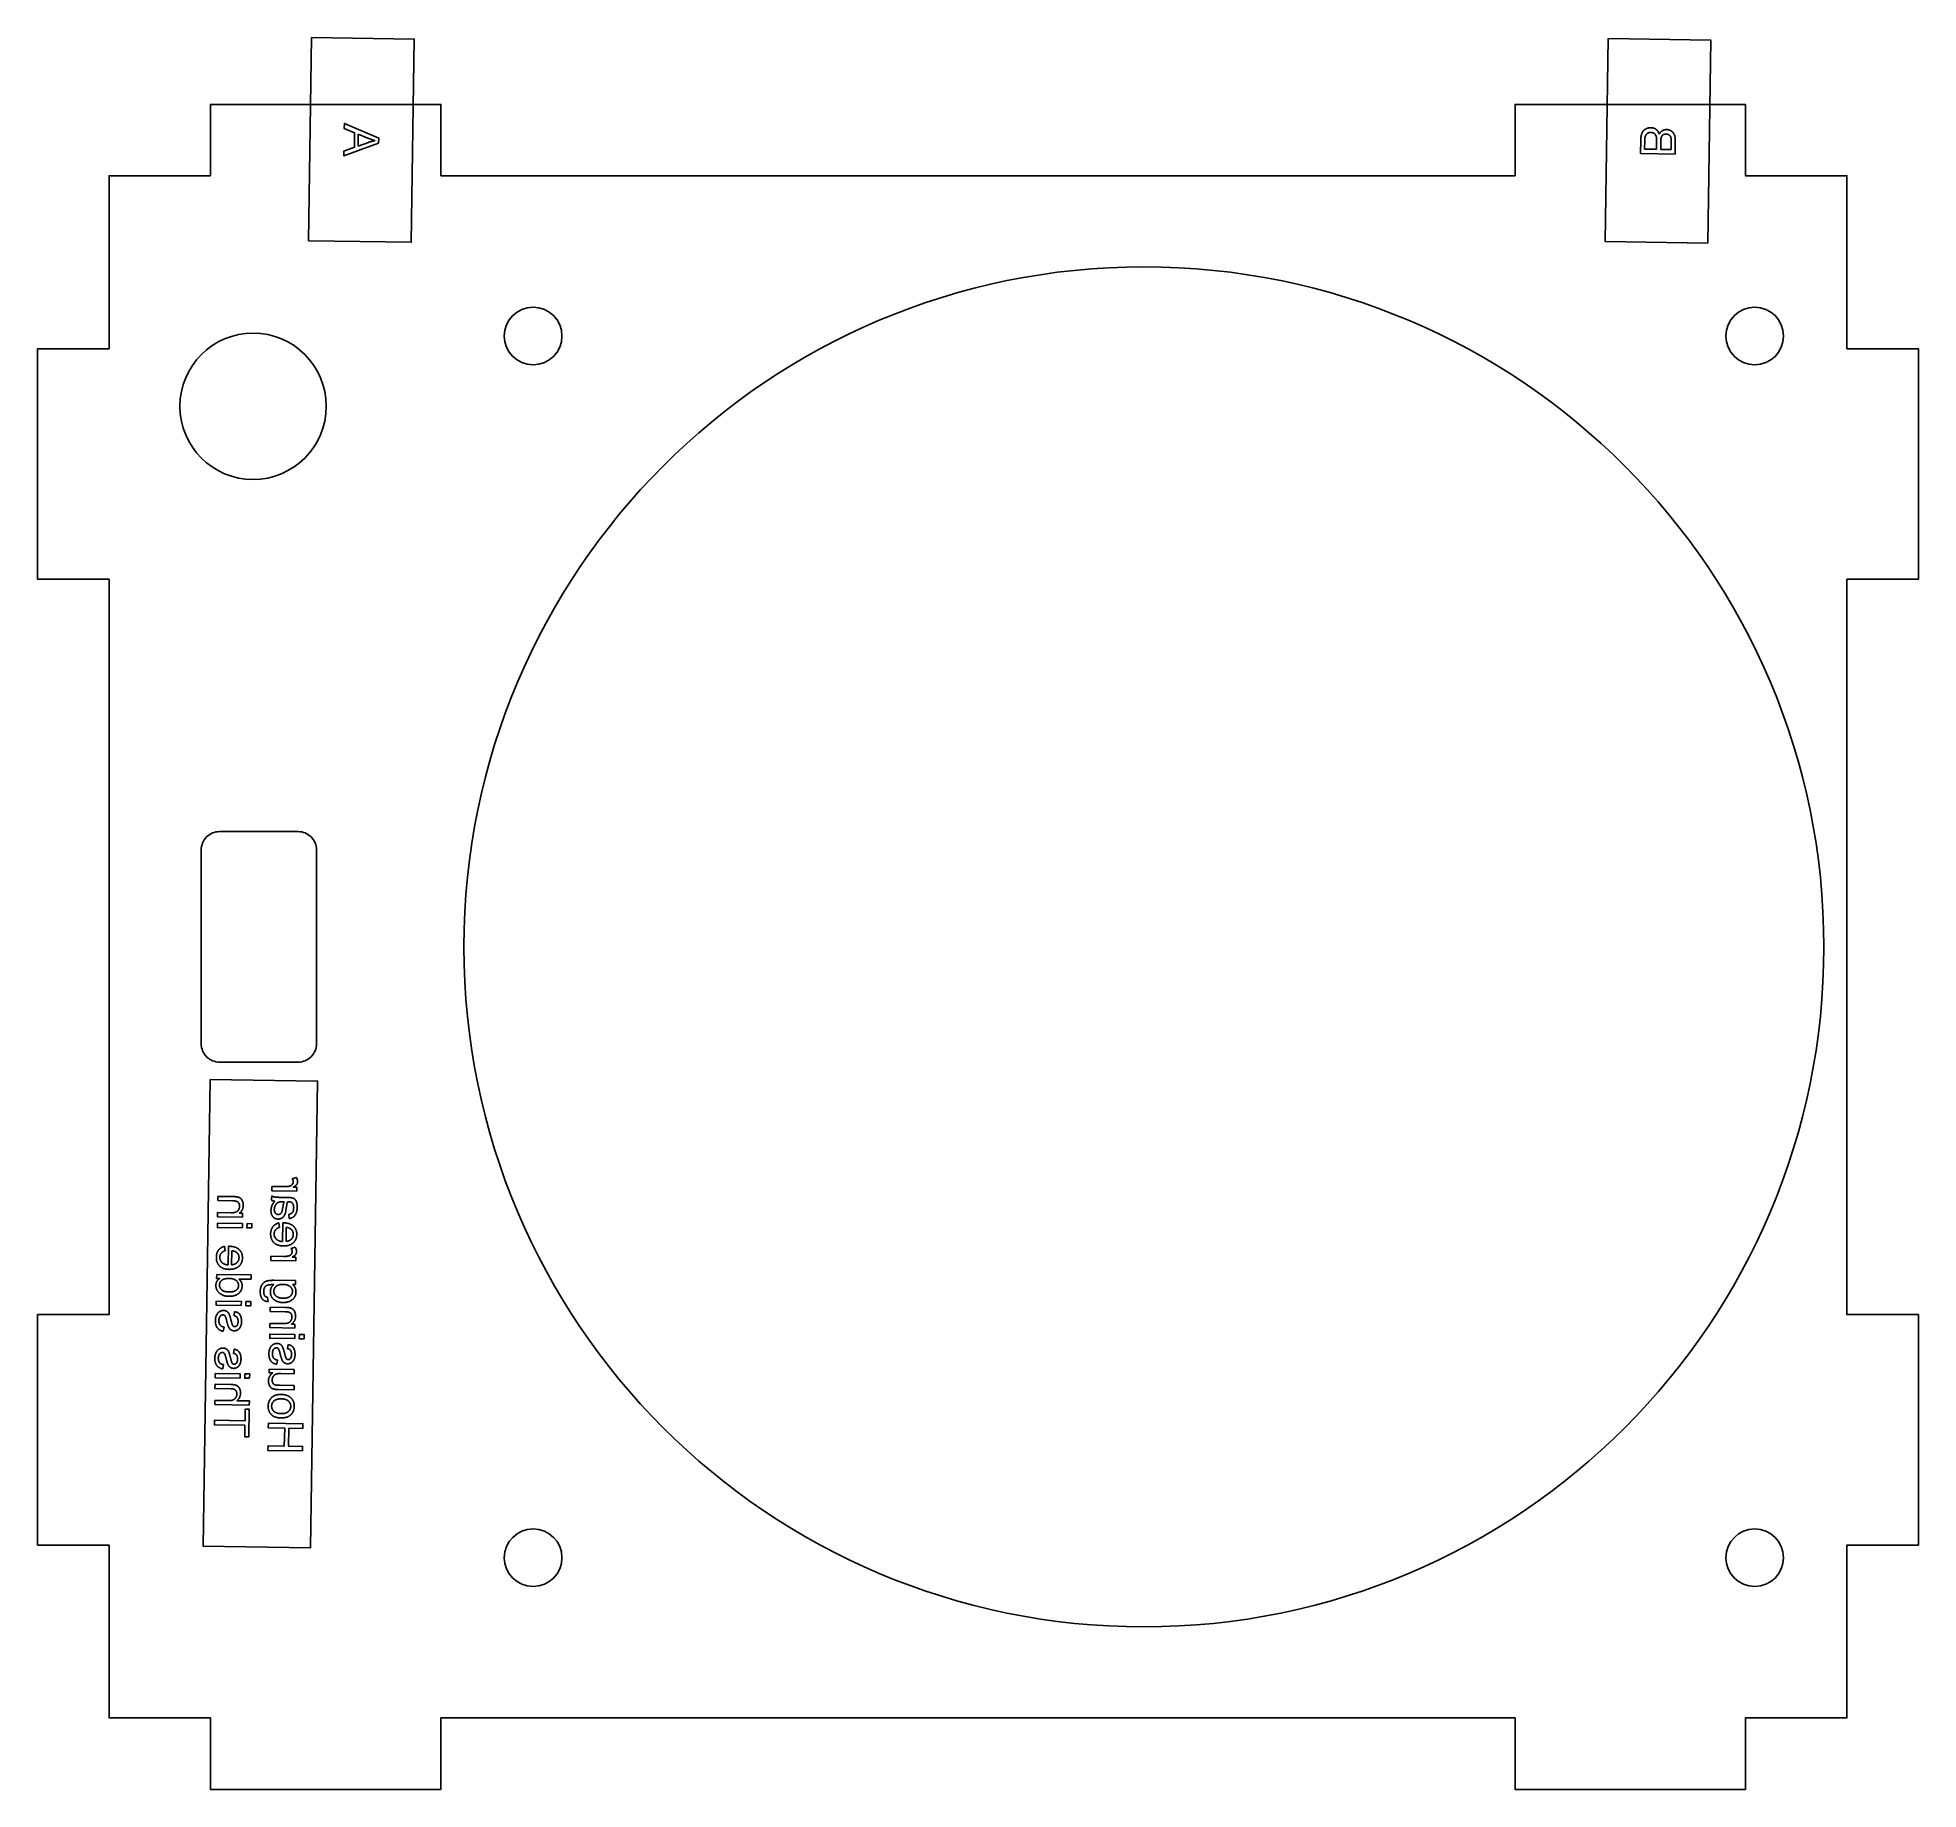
# Model space of a CAD drawing. Header units: millimetres. Extents: x -43 to 120, y 0 to 152.
import ezdxf

# ---------------------------------------------------------------- set-up
doc = ezdxf.new("R2010")
doc.units = ezdxf.units.MM
doc.layers.get('0').update_dxf_attribs({"linetype": 'CONTINUOUS'})

msp = doc.modelspace()

# ---------------------------------------------------------------- linework, layer by layer
for p, q in [((-15, 142.58), (-14.99, 143.6)), ((-14.12, 142.9), (-15, 142.58)), ((-14.99, 143.6), (-14.16, 143.27)), ((96.29, 143.07), (96.27, 141.92)), ((96.63, 142.31), (96.64, 143.06)), ((97.66, 142.3), (96.63, 142.31)), ((97.67, 142.99), (97.66, 142.3)), ((98.02, 142.29), (98.03, 142.94)), ((98.92, 142.28), (98.02, 142.29)), ((98.93, 142.88), (98.92, 142.28)), ((99.27, 141.88), (99.29, 143)), ((96.27, 141.92), (99.27, 141.88)), ((-21.35, 52.3), (-22.49, 52.31)), ((-22.49, 52.31), (-22.49, 51.94)), ((-20.37, 53.09), (-20.72, 52.97)), ((-20.32, 52.24), (-20.64, 52.25)), ((-20.32, 51.91), (-20.32, 52.24)), ((-27.18, 51.45), (-27.19, 51.08)), ((-27.19, 51.08), (-25.87, 51.06)), ((-25.85, 51.43), (-27.18, 51.45)), ((-22.5, 51.49), (-22.51, 51.11)), ((-22.49, 51.94), (-20.32, 51.91)), ((-21.1, 51.36), (-21.59, 51.36)), ((-21.55, 50.99), (-21.42, 50.99)), ((-27.2, 50.05), (-27.21, 49.68)), ((-27.21, 49.68), (-25.04, 49.65)), ((-26.02, 50.03), (-27.2, 50.05)), ((-25.03, 49.98), (-25.34, 49.99)), ((-25.04, 49.65), (-25.03, 49.98)), ((-21.84, 48.76), (-21.88, 49.15)), ((-21.54, 49.15), (-21.57, 47.53)), ((-21.02, 49.89), (-20.98, 49.53)), ((-21.26, 47.55), (-21.24, 48.76)), ((-26.55, 46.74), (-26.59, 47.12)), ((-26.25, 47.12), (-26.28, 45.5)), ((-25.98, 45.52), (-25.96, 46.73)), ((-21.44, 46.24), (-22.58, 46.26)), ((-22.58, 46.26), (-22.58, 45.89)), ((-22.58, 45.89), (-20.41, 45.86)), ((-20.46, 47.04), (-20.81, 46.92)), ((-20.4, 46.19), (-20.73, 46.19)), ((-20.41, 45.86), (-20.4, 46.19)), ((-27.28, 44.68), (-27.29, 44.34)), ((-27.29, 44.34), (-27.01, 44.33)), ((-24.28, 44.63), (-27.28, 44.68)), ((-25.36, 44.28), (-24.29, 44.27)), ((-24.29, 44.27), (-24.28, 44.63)), ((-20.43, 44.14), (-22.31, 44.17)), ((-20.44, 43.8), (-20.43, 44.14)), ((-22.81, 42.33), (-22.86, 42.69)), ((-20.7, 43.8), (-20.44, 43.8)), ((-25.72, 41.45), (-25.77, 41.09)), ((-22.64, 41.83), (-22.65, 41.46)), ((-22.65, 41.46), (-21.33, 41.44)), ((-21.31, 41.81), (-22.64, 41.83)), ((-26.71, 39.74), (-26.64, 40.11)), ((-22.66, 40.43), (-22.67, 40.07)), ((-22.67, 40.07), (-20.5, 40.03)), ((-21.48, 40.42), (-22.66, 40.43)), ((-20.49, 40.37), (-20.8, 40.37)), ((-20.5, 40.03), (-20.49, 40.37)), ((-25.77, 38.19), (-25.82, 37.83)), ((-21.08, 38.59), (-21.13, 38.23)), ((-26.75, 36.48), (-26.69, 36.85)), ((-22.72, 36.46), (-22.73, 36.13)), ((-22.73, 36.13), (-22.41, 36.13)), ((-20.55, 36.43), (-22.72, 36.46)), ((-22.07, 36.88), (-22, 37.25)), ((-21.72, 36.08), (-20.55, 36.06)), ((-20.55, 36.06), (-20.55, 36.43)), ((-27.42, 35.15), (-27.43, 34.78)), ((-27.43, 34.78), (-26.05, 34.76)), ((-26.05, 35.13), (-27.42, 35.15)), ((-21.92, 34.69), (-20.57, 34.67)), ((-20.57, 35.04), (-21.77, 35.06)), ((-20.57, 34.67), (-20.57, 35.04)), ((-27.44, 33.75), (-27.45, 33.38)), ((-27.45, 33.38), (-24.45, 33.34)), ((-26.25, 33.73), (-27.44, 33.75)), ((-24.44, 33.7), (-25.52, 33.72)), ((-24.45, 33.34), (-24.44, 33.7))]:
    msp.add_line(p, q)
for points in [[(-19.04, 151.99), (-19.3, 134.37), (-10.4, 134.24), (-10.14, 151.86)], [(93.47, 151.91), (93.21, 134.29), (102.11, 134.16), (102.37, 151.78)], [(105.38, 146.2), (105.38, 140), (114.18, 140), (114.18, 125), (120.38, 125), (120.38, 105), (114.18, 105), (114.18, 41.2), (120.38, 41.2), (120.38, 21.2), (114.18, 21.2), (114.18, 6.2), (105.38, 6.2), (105.38, 0), (85.38, 0), (85.38, 6.2), (-7.82, 6.2), (-7.82, 0), (-27.82, 0), (-27.82, 6.2), (-36.62, 6.2), (-36.62, 21.2), (-42.82, 21.2), (-42.82, 41.2), (-36.62, 41.2), (-36.62, 105), (-42.82, 105), (-42.82, 125), (-36.62, 125), (-36.62, 140), (-27.82, 140), (-27.82, 146.2), (-7.82, 146.2), (-7.82, 140), (85.38, 140), (85.38, 146.2)], [(-13.23, 142.84), (-16.24, 141.73), (-16.24, 142.15), (-15.33, 142.47), (-15.31, 143.72), (-16.21, 144.09), (-16.2, 144.54), (-13.22, 143.27)], [(-27.85, 61.6), (-28.45, 21.1), (-19.13, 20.96), (-18.53, 61.46)], [(-25.05, 48.72), (-27.22, 48.75), (-27.22, 49.12), (-25.04, 49.09)], [(-24.22, 48.71), (-24.65, 48.72), (-24.64, 49.09), (-24.22, 49.08)], [(-25.15, 41.97), (-27.32, 42), (-27.32, 42.37), (-25.14, 42.33)], [(-24.32, 41.95), (-24.75, 41.96), (-24.74, 42.33), (-24.32, 42.32)], [(-20.51, 39.11), (-22.68, 39.14), (-22.68, 39.51), (-20.5, 39.47)], [(-19.68, 39.09), (-20.11, 39.1), (-20.1, 39.47), (-19.68, 39.46)], [(-25.24, 35.68), (-27.41, 35.71), (-27.41, 36.08), (-25.24, 36.05)], [(-24.42, 35.67), (-24.84, 35.67), (-24.83, 36.04), (-24.41, 36.04)], [(-24.83, 31.59), (-27.47, 31.63), (-27.47, 32.03), (-24.82, 31.99), (-24.81, 32.98), (-24.45, 32.98), (-24.49, 30.6), (-24.84, 30.6)], [(-19.83, 29.37), (-22.83, 29.41), (-22.82, 29.81), (-21.41, 29.79), (-21.38, 31.35), (-22.8, 31.37), (-22.79, 31.77), (-19.79, 31.72), (-19.8, 31.32), (-21.03, 31.34), (-21.05, 29.78), (-19.82, 29.76)]]:
    msp.add_lwpolyline(points, close=True)
msp.add_lwpolyline([(-20.21, 83.1), (-27.03, 83.1, 0.414214), (-28.62, 81.51), (-28.62, 64.69, 0.414214), (-27.03, 63.1), (-20.21, 63.1, 0.414214), (-18.62, 64.69), (-18.62, 81.51, 0.414214)], format="xyb", close=True)
for centre, radius in [((53.18, 73.1), 59), ((0.18, 126.1), 2.5), ((106.18, 126.1), 2.5), ((-24.12, 120), 6.35), ((0.18, 20.1), 2.5), ((106.18, 20.1), 2.5)]:
    msp.add_circle(centre, radius)
for points in [[(96.5, 143.88), (96.4, 143.75), (96.35, 143.55)], [(96.78, 144.09), (96.6, 144.01), (96.5, 143.88)], [(96.75, 143.56), (96.81, 143.65), (96.92, 143.71)], [(97.18, 144.17), (96.96, 144.18), (96.78, 144.09)], [(96.92, 143.71), (97.03, 143.77), (97.17, 143.76)], [(97.17, 143.76), (97.34, 143.76), (97.46, 143.67)], [(97.63, 144.02), (97.44, 144.17), (97.18, 144.17)], [(97.46, 143.67), (97.58, 143.59), (97.63, 143.43)], [(97.89, 143.6), (97.82, 143.87), (97.63, 144.02)], [(98.17, 143.91), (98, 143.81), (97.89, 143.6)], [(98.54, 144.01), (98.34, 144.01), (98.17, 143.91)], [(98.22, 143.55), (98.33, 143.62), (98.48, 143.62)], [(98.48, 143.62), (98.63, 143.62), (98.74, 143.54)], [(98.93, 143.89), (98.74, 144.01), (98.54, 144.01)], [(99.21, 143.56), (99.12, 143.77), (98.93, 143.89)], [(-14.16, 143.27), (-13.78, 143.12), (-13.54, 143.05)], [(-13.54, 143.05), (-13.83, 143), (-14.12, 142.9)], [(96.35, 143.55), (96.29, 143.35), (96.29, 143.07)], [(96.64, 143.06), (96.65, 143.25), (96.66, 143.33)], [(96.66, 143.33), (96.69, 143.47), (96.75, 143.56)], [(97.63, 143.43), (97.68, 143.28), (97.67, 142.99)], [(98.03, 142.94), (98.03, 143.21), (98.07, 143.32)], [(98.07, 143.32), (98.11, 143.47), (98.22, 143.55)], [(98.74, 143.54), (98.86, 143.47), (98.9, 143.34)], [(98.9, 143.34), (98.94, 143.2), (98.93, 142.88)], [(99.29, 143), (99.29, 143.35), (99.21, 143.56)], [(-20.92, 52.35), (-21.12, 52.29), (-21.35, 52.3)], [(-20.72, 52.49), (-20.79, 52.39), (-20.92, 52.35)], [(-20.72, 52.97), (-20.64, 52.84), (-20.64, 52.7)], [(-20.64, 52.7), (-20.64, 52.58), (-20.72, 52.49)], [(-20.64, 52.25), (-20.41, 52.37), (-20.34, 52.48)], [(-20.26, 52.71), (-20.26, 52.9), (-20.37, 53.09)], [(-20.34, 52.48), (-20.26, 52.58), (-20.26, 52.71)], [(-25.87, 51.06), (-25.64, 51.06), (-25.53, 51.01)], [(-25.49, 51.4), (-25.59, 51.43), (-25.85, 51.43)], [(-25.53, 51.01), (-25.42, 50.97), (-25.36, 50.86)], [(-25.22, 51.29), (-25.33, 51.37), (-25.49, 51.4)], [(-25.29, 50.6), (-25.3, 50.37), (-25.45, 50.2)], [(-25.36, 50.86), (-25.29, 50.75), (-25.29, 50.6)], [(-25.34, 49.99), (-24.98, 50.22), (-24.97, 50.67)], [(-25.04, 51.04), (-25.11, 51.2), (-25.22, 51.29)], [(-24.97, 50.67), (-24.97, 50.87), (-25.04, 51.04)], [(-22.49, 50.64), (-22.56, 50.45), (-22.57, 50.24)], [(-22.51, 51.11), (-22.39, 51.05), (-22.24, 51.03)], [(-22.24, 51.4), (-22.38, 51.42), (-22.5, 51.49)], [(-22.24, 51.03), (-22.42, 50.83), (-22.49, 50.64)], [(-22.28, 50.32), (-22.27, 50.53), (-22.18, 50.7)], [(-21.59, 51.36), (-22.1, 51.37), (-22.24, 51.4)], [(-22.18, 50.7), (-22.08, 50.86), (-21.92, 50.94)], [(-21.92, 50.94), (-21.8, 50.99), (-21.55, 50.99)], [(-21.42, 50.99), (-21.5, 50.79), (-21.56, 50.39)], [(-21.26, 50.33), (-21.2, 50.78), (-21.13, 50.98)], [(-21.13, 50.98), (-21.05, 50.99), (-21.03, 50.99)], [(-20.76, 51.33), (-20.85, 51.35), (-21.1, 51.36)], [(-21.03, 50.99), (-20.81, 50.98), (-20.72, 50.88)], [(-20.51, 51.22), (-20.61, 51.3), (-20.76, 51.33)], [(-20.72, 50.88), (-20.59, 50.73), (-20.6, 50.46)], [(-20.35, 50.96), (-20.41, 51.13), (-20.51, 51.22)], [(-20.29, 50.5), (-20.29, 50.78), (-20.35, 50.96)], [(-25.45, 50.2), (-25.6, 50.03), (-26.02, 50.03)], [(-22.57, 50.24), (-22.57, 49.88), (-22.4, 49.68)], [(-22.4, 49.68), (-22.23, 49.49), (-21.96, 49.48)], [(-21.88, 49.15), (-22.22, 49.06), (-22.4, 48.82)], [(-22.18, 49.99), (-22.28, 50.11), (-22.28, 50.32)], [(-21.94, 49.88), (-22.09, 49.88), (-22.18, 49.99)], [(-21.96, 49.48), (-21.8, 49.48), (-21.66, 49.55)], [(-21.76, 49.93), (-21.84, 49.88), (-21.94, 49.88)], [(-21.64, 50.07), (-21.69, 49.98), (-21.76, 49.93)], [(-21.66, 49.55), (-21.53, 49.62), (-21.45, 49.74)], [(-21.56, 50.39), (-21.6, 50.16), (-21.64, 50.07)], [(-21.44, 49.15), (-21.48, 49.15), (-21.54, 49.15)], [(-21.45, 49.74), (-21.37, 49.86), (-21.32, 50)], [(-20.61, 48.86), (-20.91, 49.14), (-21.44, 49.15)], [(-21.32, 50), (-21.29, 50.11), (-21.26, 50.33)], [(-20.69, 50.07), (-20.79, 49.95), (-21.02, 49.89)], [(-20.98, 49.53), (-20.74, 49.58), (-20.6, 49.69)], [(-20.6, 50.46), (-20.6, 50.2), (-20.69, 50.07)], [(-20.6, 49.69), (-20.46, 49.8), (-20.38, 50.01)], [(-20.38, 50.01), (-20.3, 50.22), (-20.29, 50.5)], [(-22.4, 48.82), (-22.59, 48.58), (-22.6, 48.2)], [(-22.6, 48.2), (-22.6, 47.72), (-22.32, 47.44)], [(-22.32, 47.44), (-22.03, 47.16), (-21.5, 47.15)], [(-22.29, 48.2), (-22.29, 48.4), (-22.18, 48.54)], [(-22.11, 47.74), (-22.3, 47.93), (-22.29, 48.2)], [(-22.18, 48.54), (-22.07, 48.68), (-21.84, 48.76)], [(-21.57, 47.53), (-21.92, 47.56), (-22.11, 47.74)], [(-21.5, 47.15), (-20.95, 47.14), (-20.64, 47.42)], [(-20.81, 47.73), (-20.98, 47.56), (-21.26, 47.55)], [(-21.24, 48.76), (-20.97, 48.73), (-20.84, 48.61)], [(-20.84, 48.61), (-20.63, 48.44), (-20.63, 48.16)], [(-20.63, 48.16), (-20.63, 47.9), (-20.81, 47.73)], [(-20.64, 47.42), (-20.33, 47.7), (-20.33, 48.15)], [(-20.33, 48.15), (-20.32, 48.58), (-20.61, 48.86)], [(-27.12, 46.79), (-27.3, 46.55), (-27.31, 46.17)], [(-27.31, 46.17), (-27.32, 45.69), (-27.03, 45.41)], [(-26.59, 47.12), (-26.93, 47.03), (-27.12, 46.79)], [(-27.01, 46.17), (-27, 46.37), (-26.9, 46.51)], [(-26.82, 45.71), (-27.01, 45.9), (-27.01, 46.17)], [(-26.9, 46.51), (-26.79, 46.65), (-26.55, 46.74)], [(-26.28, 45.5), (-26.64, 45.53), (-26.82, 45.71)], [(-26.16, 47.12), (-26.19, 47.12), (-26.25, 47.12)], [(-25.33, 46.83), (-25.62, 47.11), (-26.16, 47.12)], [(-25.52, 45.7), (-25.69, 45.53), (-25.98, 45.52)], [(-25.96, 46.73), (-25.68, 46.7), (-25.55, 46.59)], [(-25.55, 46.59), (-25.34, 46.41), (-25.34, 46.13)], [(-25.34, 46.13), (-25.35, 45.87), (-25.52, 45.7)], [(-25.35, 45.39), (-25.05, 45.67), (-25.04, 46.12)], [(-25.04, 46.12), (-25.03, 46.55), (-25.33, 46.83)], [(-21.01, 46.29), (-21.21, 46.24), (-21.44, 46.24)], [(-20.81, 46.43), (-20.88, 46.33), (-21.01, 46.29)], [(-20.81, 46.92), (-20.73, 46.78), (-20.73, 46.64)], [(-20.73, 46.64), (-20.73, 46.52), (-20.81, 46.43)], [(-20.73, 46.19), (-20.5, 46.32), (-20.43, 46.42)], [(-20.35, 46.66), (-20.35, 46.84), (-20.46, 47.04)], [(-20.43, 46.42), (-20.35, 46.53), (-20.35, 46.66)], [(-27.01, 44.33), (-27.34, 44.13), (-27.35, 43.73)], [(-27.04, 43.76), (-27.04, 44), (-26.84, 44.17)], [(-27.03, 45.41), (-26.74, 45.13), (-26.21, 45.12)], [(-26.84, 44.17), (-26.64, 44.33), (-26.23, 44.33)], [(-26.23, 44.33), (-25.79, 44.32), (-25.58, 44.15)], [(-26.21, 45.12), (-25.66, 45.11), (-25.35, 45.39)], [(-25.58, 44.15), (-25.38, 43.97), (-25.38, 43.72)], [(-25.15, 44.03), (-25.23, 44.19), (-25.36, 44.28)], [(-23.03, 44.07), (-23.25, 43.97), (-23.37, 43.75)], [(-22.31, 44.17), (-22.82, 44.17), (-23.03, 44.07)], [(-27.35, 43.73), (-27.35, 43.47), (-27.21, 43.25)], [(-27.21, 43.25), (-27.07, 43.03), (-26.81, 42.91)], [(-26.84, 43.34), (-27.05, 43.52), (-27.04, 43.76)], [(-26.22, 43.16), (-26.64, 43.16), (-26.84, 43.34)], [(-26.81, 42.91), (-26.56, 42.78), (-26.23, 42.78)], [(-26.23, 42.78), (-25.9, 42.77), (-25.63, 42.88)], [(-25.59, 43.31), (-25.79, 43.15), (-26.22, 43.16)], [(-25.63, 42.88), (-25.37, 42.98), (-25.22, 43.2)], [(-25.38, 43.72), (-25.38, 43.47), (-25.59, 43.31)], [(-25.22, 43.2), (-25.08, 43.41), (-25.07, 43.68)], [(-25.07, 43.68), (-25.07, 43.88), (-25.15, 44.03)], [(-23.37, 43.75), (-23.5, 43.53), (-23.5, 43.2)], [(-23.5, 43.2), (-23.51, 42.81), (-23.34, 42.57)], [(-23.34, 42.57), (-23.17, 42.33), (-22.81, 42.33)], [(-23.2, 43.2), (-23.2, 43.45), (-23.09, 43.59)], [(-23.1, 42.82), (-23.2, 42.96), (-23.2, 43.2)], [(-22.86, 42.69), (-23.03, 42.72), (-23.1, 42.82)], [(-23.09, 43.59), (-22.99, 43.73), (-22.8, 43.77)], [(-22.8, 43.77), (-22.69, 43.8), (-22.33, 43.79)], [(-22.33, 43.79), (-22.62, 43.56), (-22.62, 43.19)], [(-22.62, 43.19), (-22.63, 42.75), (-22.31, 42.5)], [(-22.32, 43.23), (-22.31, 43.48), (-22.12, 43.65)], [(-22.13, 42.8), (-22.32, 42.97), (-22.32, 43.23)], [(-22.31, 42.5), (-21.99, 42.25), (-21.54, 42.24)], [(-21.5, 42.62), (-21.93, 42.62), (-22.13, 42.8)], [(-22.12, 43.65), (-21.92, 43.82), (-21.5, 43.81)], [(-21.5, 43.81), (-21.1, 43.8), (-20.9, 43.62)], [(-20.91, 42.78), (-21.11, 42.61), (-21.5, 42.62)], [(-20.96, 42.34), (-20.7, 42.45), (-20.55, 42.66)], [(-20.7, 43.2), (-20.71, 42.95), (-20.91, 42.78)], [(-20.9, 43.62), (-20.7, 43.45), (-20.7, 43.2)], [(-20.4, 43.16), (-20.39, 43.55), (-20.7, 43.8)], [(-20.55, 42.66), (-20.4, 42.88), (-20.4, 43.16)], [(-27.3, 41.14), (-27.39, 40.94), (-27.39, 40.68)], [(-27.04, 41.45), (-27.2, 41.34), (-27.3, 41.14)], [(-27.09, 40.68), (-27.08, 40.93), (-26.98, 41.05)], [(-26.69, 41.55), (-26.87, 41.55), (-27.04, 41.45)], [(-26.98, 41.05), (-26.87, 41.17), (-26.73, 41.17)], [(-26.73, 41.17), (-26.61, 41.17), (-26.54, 41.06)], [(-26.38, 41.46), (-26.5, 41.55), (-26.69, 41.55)], [(-26.54, 41.06), (-26.49, 40.98), (-26.42, 40.68)], [(-26.19, 41.21), (-26.25, 41.37), (-26.38, 41.46)], [(-26.02, 40.66), (-26.12, 41.06), (-26.19, 41.21)], [(-25.77, 41.09), (-25.6, 41.07), (-25.51, 40.95)], [(-25.38, 41.32), (-25.51, 41.41), (-25.72, 41.45)], [(-25.51, 40.95), (-25.42, 40.83), (-25.42, 40.61)], [(-25.19, 41.03), (-25.26, 41.23), (-25.38, 41.32)], [(-25.12, 40.58), (-25.12, 40.84), (-25.19, 41.03)], [(-21.54, 42.24), (-21.23, 42.24), (-20.96, 42.34)], [(-21.33, 41.44), (-21.1, 41.44), (-20.99, 41.4)], [(-20.95, 41.79), (-21.05, 41.81), (-21.31, 41.81)], [(-20.99, 41.4), (-20.88, 41.35), (-20.81, 41.24)], [(-20.68, 41.67), (-20.79, 41.75), (-20.95, 41.79)], [(-20.75, 40.98), (-20.75, 40.75), (-20.91, 40.58)], [(-20.81, 41.24), (-20.75, 41.13), (-20.75, 40.98)], [(-20.8, 40.37), (-20.44, 40.6), (-20.43, 41.06)], [(-20.5, 41.42), (-20.56, 41.58), (-20.68, 41.67)], [(-20.43, 41.06), (-20.43, 41.25), (-20.5, 41.42)], [(-27.39, 40.68), (-27.4, 40.26), (-27.22, 40.04)], [(-27.22, 40.04), (-27.05, 39.81), (-26.71, 39.74)], [(-26.98, 40.28), (-27.09, 40.43), (-27.09, 40.68)], [(-26.64, 40.11), (-26.86, 40.14), (-26.98, 40.28)], [(-26.42, 40.68), (-26.32, 40.27), (-26.25, 40.12)], [(-26.25, 40.12), (-26.18, 39.96), (-26.05, 39.88)], [(-26.05, 39.88), (-25.92, 39.79), (-25.76, 39.79)], [(-25.93, 40.34), (-25.95, 40.39), (-26.02, 40.66)], [(-25.84, 40.19), (-25.9, 40.24), (-25.93, 40.34)], [(-25.71, 40.15), (-25.78, 40.15), (-25.84, 40.19)], [(-25.76, 39.79), (-25.61, 39.79), (-25.49, 39.85)], [(-25.51, 40.25), (-25.6, 40.15), (-25.71, 40.15)], [(-25.42, 40.61), (-25.43, 40.36), (-25.51, 40.25)], [(-25.49, 39.85), (-25.36, 39.92), (-25.28, 40.03)], [(-25.28, 40.03), (-25.22, 40.12), (-25.17, 40.26)], [(-25.17, 40.26), (-25.12, 40.41), (-25.12, 40.58)], [(-20.91, 40.58), (-21.06, 40.41), (-21.48, 40.42)], [(-27.34, 37.88), (-27.44, 37.68), (-27.44, 37.42)], [(-27.09, 38.19), (-27.25, 38.08), (-27.34, 37.88)], [(-27.14, 37.42), (-27.13, 37.67), (-27.03, 37.79)], [(-26.74, 38.29), (-26.92, 38.29), (-27.09, 38.19)], [(-27.03, 37.79), (-26.92, 37.91), (-26.78, 37.91)], [(-26.78, 37.91), (-26.66, 37.91), (-26.59, 37.8)], [(-26.42, 38.2), (-26.55, 38.29), (-26.74, 38.29)], [(-26.59, 37.8), (-26.54, 37.72), (-26.47, 37.42)], [(-26.23, 37.95), (-26.3, 38.11), (-26.42, 38.2)], [(-26.07, 37.4), (-26.17, 37.8), (-26.23, 37.95)], [(-25.82, 37.83), (-25.65, 37.81), (-25.56, 37.69)], [(-25.43, 38.06), (-25.56, 38.16), (-25.77, 38.19)], [(-25.56, 37.69), (-25.47, 37.57), (-25.47, 37.35)], [(-25.24, 37.77), (-25.31, 37.97), (-25.43, 38.06)], [(-25.17, 37.32), (-25.16, 37.58), (-25.24, 37.77)], [(-22.65, 38.28), (-22.75, 38.08), (-22.75, 37.82)], [(-22.75, 37.82), (-22.76, 37.4), (-22.58, 37.17)], [(-22.4, 38.59), (-22.56, 38.48), (-22.65, 38.28)], [(-22.45, 37.82), (-22.44, 38.07), (-22.34, 38.19)], [(-22.34, 37.42), (-22.45, 37.56), (-22.45, 37.82)], [(-22.05, 38.69), (-22.23, 38.69), (-22.4, 38.59)], [(-22.34, 38.19), (-22.23, 38.31), (-22.09, 38.31)], [(-22.09, 38.31), (-21.97, 38.31), (-21.9, 38.2)], [(-21.74, 38.6), (-21.86, 38.69), (-22.05, 38.69)], [(-21.9, 38.2), (-21.85, 38.12), (-21.78, 37.82)], [(-21.78, 37.82), (-21.68, 37.41), (-21.61, 37.26)], [(-21.55, 38.35), (-21.61, 38.51), (-21.74, 38.6)], [(-21.38, 37.8), (-21.48, 38.19), (-21.55, 38.35)], [(-21.29, 37.48), (-21.31, 37.53), (-21.38, 37.8)], [(-21.13, 38.23), (-20.96, 38.21), (-20.87, 38.09)], [(-20.74, 38.46), (-20.87, 38.55), (-21.08, 38.59)], [(-20.87, 38.09), (-20.78, 37.97), (-20.78, 37.75)], [(-20.78, 37.75), (-20.79, 37.5), (-20.87, 37.39)], [(-20.55, 38.17), (-20.62, 38.37), (-20.74, 38.46)], [(-20.48, 37.72), (-20.48, 37.98), (-20.55, 38.17)], [(-20.53, 37.4), (-20.48, 37.55), (-20.48, 37.72)], [(-27.44, 37.42), (-27.45, 37), (-27.27, 36.78)], [(-27.27, 36.78), (-27.1, 36.55), (-26.75, 36.48)], [(-27.03, 37.02), (-27.14, 37.17), (-27.14, 37.42)], [(-26.69, 36.85), (-26.91, 36.88), (-27.03, 37.02)], [(-26.47, 37.42), (-26.37, 37.02), (-26.3, 36.86)], [(-26.3, 36.86), (-26.23, 36.7), (-26.1, 36.62)], [(-26.1, 36.62), (-25.97, 36.53), (-25.81, 36.53)], [(-25.98, 37.08), (-26, 37.13), (-26.07, 37.4)], [(-25.89, 36.93), (-25.95, 36.98), (-25.98, 37.08)], [(-25.76, 36.89), (-25.83, 36.89), (-25.89, 36.93)], [(-25.81, 36.53), (-25.66, 36.53), (-25.54, 36.59)], [(-25.56, 36.99), (-25.65, 36.89), (-25.76, 36.89)], [(-25.47, 37.35), (-25.47, 37.1), (-25.56, 36.99)], [(-25.54, 36.59), (-25.41, 36.66), (-25.33, 36.77)], [(-25.33, 36.77), (-25.26, 36.86), (-25.22, 37.01)], [(-25.22, 37.01), (-25.17, 37.15), (-25.17, 37.32)], [(-22.41, 36.13), (-22.78, 35.88), (-22.79, 35.44)], [(-22.58, 37.17), (-22.41, 36.95), (-22.07, 36.88)], [(-22.38, 35.82), (-22.29, 35.97), (-22.14, 36.03)], [(-22, 37.25), (-22.22, 37.28), (-22.34, 37.42)], [(-22.14, 36.03), (-22, 36.08), (-21.72, 36.08)], [(-21.61, 37.26), (-21.54, 37.1), (-21.41, 37.02)], [(-21.41, 37.02), (-21.28, 36.93), (-21.12, 36.93)], [(-21.2, 37.33), (-21.26, 37.38), (-21.29, 37.48)], [(-21.07, 37.29), (-21.14, 37.29), (-21.2, 37.33)], [(-21.12, 36.93), (-20.97, 36.93), (-20.85, 36.99)], [(-20.87, 37.39), (-20.96, 37.28), (-21.07, 37.29)], [(-20.85, 36.99), (-20.72, 37.06), (-20.64, 37.17)], [(-20.64, 37.17), (-20.57, 37.26), (-20.53, 37.4)], [(-25.56, 35.05), (-25.73, 35.12), (-26.05, 35.13)], [(-26.05, 34.76), (-25.78, 34.76), (-25.65, 34.64)], [(-25.65, 34.64), (-25.53, 34.51), (-25.53, 34.3)], [(-25.53, 34.3), (-25.53, 34.13), (-25.62, 33.99)], [(-25.3, 34.79), (-25.39, 34.97), (-25.56, 35.05)], [(-25.52, 33.72), (-25.22, 33.97), (-25.21, 34.37)], [(-25.21, 34.37), (-25.21, 34.61), (-25.3, 34.79)], [(-22.79, 35.44), (-22.79, 35.25), (-22.72, 35.08)], [(-22.72, 35.08), (-22.65, 34.92), (-22.54, 34.83)], [(-22.54, 34.83), (-22.43, 34.75), (-22.26, 34.72)], [(-22.47, 35.51), (-22.46, 35.68), (-22.38, 35.82)], [(-22.39, 35.23), (-22.47, 35.35), (-22.47, 35.51)], [(-22.16, 35.08), (-22.31, 35.12), (-22.39, 35.23)], [(-22.26, 34.72), (-22.16, 34.69), (-21.92, 34.69)], [(-21.77, 35.06), (-22.06, 35.06), (-22.16, 35.08)], [(-25.85, 33.79), (-26, 33.73), (-26.25, 33.73)], [(-25.62, 33.99), (-25.71, 33.85), (-25.85, 33.79)], [(-22.68, 33.78), (-22.81, 33.55), (-22.82, 33.26)], [(-22.82, 33.26), (-22.82, 32.81), (-22.54, 32.52)], [(-22.3, 34.15), (-22.54, 34.02), (-22.68, 33.78)], [(-22.51, 33.26), (-22.51, 33.53), (-22.3, 33.71)], [(-22.31, 32.8), (-22.52, 32.98), (-22.51, 33.26)], [(-21.69, 32.6), (-22.11, 32.61), (-22.31, 32.8)], [(-21.64, 34.26), (-22.06, 34.27), (-22.3, 34.15)], [(-22.3, 33.71), (-22.09, 33.89), (-21.66, 33.88)], [(-21.06, 32.78), (-21.27, 32.6), (-21.69, 32.6)], [(-21.66, 33.88), (-21.26, 33.88), (-21.05, 33.69)], [(-20.83, 33.96), (-21.12, 34.25), (-21.64, 34.26)], [(-20.85, 33.23), (-20.86, 32.96), (-21.06, 32.78)], [(-21.05, 33.69), (-20.85, 33.5), (-20.85, 33.23)], [(-20.55, 33.23), (-20.54, 33.68), (-20.83, 33.96)], [(-20.8, 32.55), (-20.55, 32.83), (-20.55, 33.23)], [(-22.54, 32.52), (-22.25, 32.23), (-21.7, 32.23)], [(-21.7, 32.23), (-21.09, 32.22), (-20.8, 32.55)]]:
    msp.add_open_spline(points, degree=2)

doc.saveas('drawing.dxf')
